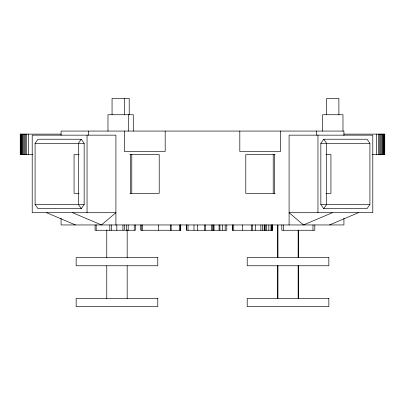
<?xml version="1.0" encoding="UTF-8"?>
<svg xmlns="http://www.w3.org/2000/svg" width="405" height="405" viewBox="0 0 405 405"><rect width="100%" height="100%" fill="white"/><g stroke="black" fill="none" stroke-linecap="round" stroke-linejoin="round"><path stroke-width="0.61" d="M277.845 265.771L277.82 298.424L277.82 265.771M298.207 257.605L298.227 229.974L298.227 257.605M35.093 143.314L37.979 139.229L81.273 139.229L84.159 143.314L84.159 204.54L81.273 208.621L37.979 208.621L35.093 204.54L35.093 143.314L84.159 143.314M81.273 139.229L78.388 143.314L78.388 204.54L81.273 208.621M320.841 143.314L323.727 139.229L367.021 139.229L369.907 143.314L369.907 204.54L367.021 208.621L323.727 208.621L320.841 204.54L320.841 143.314L369.907 143.314M323.727 208.621L326.612 204.54L326.612 143.314L323.727 139.229M332.383 212.706L303.522 224.952L289.089 212.706L372.792 212.706L372.792 135.148L289.089 135.148L289.089 224.952M329.498 224.952L358.364 212.706M61.069 134.126L20.25 134.126L20.25 154.538L32.81 154.538M343.931 134.126L384.75 134.126L384.75 154.538L372.19 154.538M79.076 154.538L74.059 154.538L74.059 193.317L79.076 193.317M129.904 154.538L159.206 154.538L159.206 193.317L129.904 193.317M275.096 154.538L245.794 154.538L245.794 193.317L275.096 193.317M325.924 154.538L330.941 154.538L330.941 193.317L325.924 193.317M35.093 204.54L84.159 204.54M320.841 204.54L369.907 204.54M124.882 230.258L135.336 230.258L135.336 224.952M72.617 212.706L101.478 224.952L115.911 212.706L32.208 212.706L32.208 135.148L115.911 135.148L115.911 224.952M46.636 212.706L75.502 224.952M298.207 265.771L298.227 298.424L298.227 265.771M277.845 257.605L277.82 224.952L277.82 257.605M384.472 134.126L384.472 154.538M384.127 134.126L384.127 154.538M383.656 134.126L383.656 154.538M383.064 134.126L383.064 154.538M382.36 134.126L382.36 154.538M381.556 134.126L381.556 154.538M380.67 134.126L380.67 154.538M379.713 134.126L379.713 154.538M378.7 134.126L378.7 154.538M376.584 134.126L376.584 154.538M343.931 135.366L343.931 131.068L61.069 131.068L61.069 135.366M343.931 218.214L343.931 224.952L61.069 224.952L61.069 218.214M342.974 131.068L342.974 114.736L322.567 114.736L322.567 131.068M338.894 114.736L338.894 98.41L326.648 98.41L326.648 114.736M317.955 135.148L317.955 212.706M316.513 131.068L316.513 135.148M314.822 224.952L314.822 230.258L281.799 230.258L281.799 224.952M312.989 224.952L312.989 230.258M283.632 224.952L283.632 230.258M280.635 131.068L280.635 151.475L239.816 151.475L239.816 131.068M274.661 154.538L274.661 193.317M273.213 154.538L273.213 193.317M272.595 224.952L272.595 230.258L232.424 230.258L232.424 224.952M272.373 224.952L272.373 230.258M271.988 224.952L271.988 230.258M271.542 224.952L271.542 230.258M270.98 224.952L270.98 230.258M268.834 224.952L268.834 230.258M266.632 224.952L266.632 230.258M265.214 224.952L265.214 230.258M264.45 224.952L264.45 230.258M264.197 224.952L264.197 230.258M262.496 224.952L262.496 230.258M260.861 224.952L260.861 230.258M255.398 224.952L255.398 230.258M252.285 224.952L252.285 230.258M251.545 224.952L251.545 230.258M242.544 224.952L242.544 230.258M233.746 224.952L233.746 230.258M232.647 224.952L232.647 230.258M226.78 224.952L226.78 230.258L186.659 230.258L186.659 224.952M225.17 224.952L225.17 230.258M222.416 224.952L222.416 230.258M219.95 224.952L219.95 230.258M219.08 224.952L219.08 230.258M213.972 224.952L213.972 230.258M213.749 224.952L213.749 230.258M212.655 224.952L212.655 230.258M211.602 224.952L211.602 230.258M205.598 224.952L205.598 230.258M204.348 224.952L204.348 230.258M197.382 224.952L197.382 230.258M194 224.952L194 230.258M188.021 224.952L188.021 230.258M186.745 224.952L186.745 230.258M180.746 224.952L180.746 230.258L140.798 230.258L140.798 224.952M180.655 224.952L180.655 230.258M180.23 224.952L180.23 230.258M179.359 224.952L179.359 230.258M171.163 224.952L171.163 230.258M170.601 224.952L170.601 230.258M165.184 131.068L165.184 151.475L124.365 151.475L124.365 131.068M158.532 224.952L158.532 230.258M142.302 224.952L142.302 230.258M141.203 224.952L141.203 230.258M134.237 224.952L134.237 230.258M133.285 131.068L133.285 114.736L107.978 114.736L107.978 131.068M131.787 154.538L131.787 193.317M130.339 154.538L130.339 193.317M129.205 114.736L129.205 98.41L112.058 98.41L112.058 114.736M128.39 114.736L128.39 131.068M128.193 224.952L128.193 230.258M127.17 229.974L127.18 257.605M127.18 265.771L127.17 298.424M126.36 224.952L126.36 230.258M124.34 224.952L124.34 230.258L95.079 230.258L95.079 224.952M124.305 98.41L124.305 114.736M122.953 224.952L122.953 230.258M116.817 224.952L116.817 230.258M111.669 224.952L111.669 230.258M109.831 224.952L109.831 230.258M106.778 229.974L106.773 257.605M106.773 265.771L106.778 298.424M96.172 224.952L96.172 230.258M88.487 131.068L88.487 135.148M87.045 135.148L87.045 212.706M28.416 134.126L28.416 154.538M26.3 134.126L26.3 154.538M25.287 134.126L25.287 154.538M24.33 134.126L24.33 154.538M23.444 134.126L23.444 154.538M22.639 134.126L22.639 154.538M21.936 134.126L21.936 154.538M21.343 134.126L21.343 154.538M20.873 134.126L20.873 154.538M20.528 134.126L20.528 154.538M157.793 257.605L76.155 257.605L76.155 265.771L157.793 265.771L157.793 257.605M328.845 257.605L247.207 257.605L247.207 265.771L328.845 265.771L328.845 257.605M157.793 298.424L76.155 298.424L76.155 306.59L157.793 306.59L157.793 298.424M328.845 298.424L247.207 298.424L247.207 306.59L328.845 306.59L328.845 298.424"/></g></svg>
